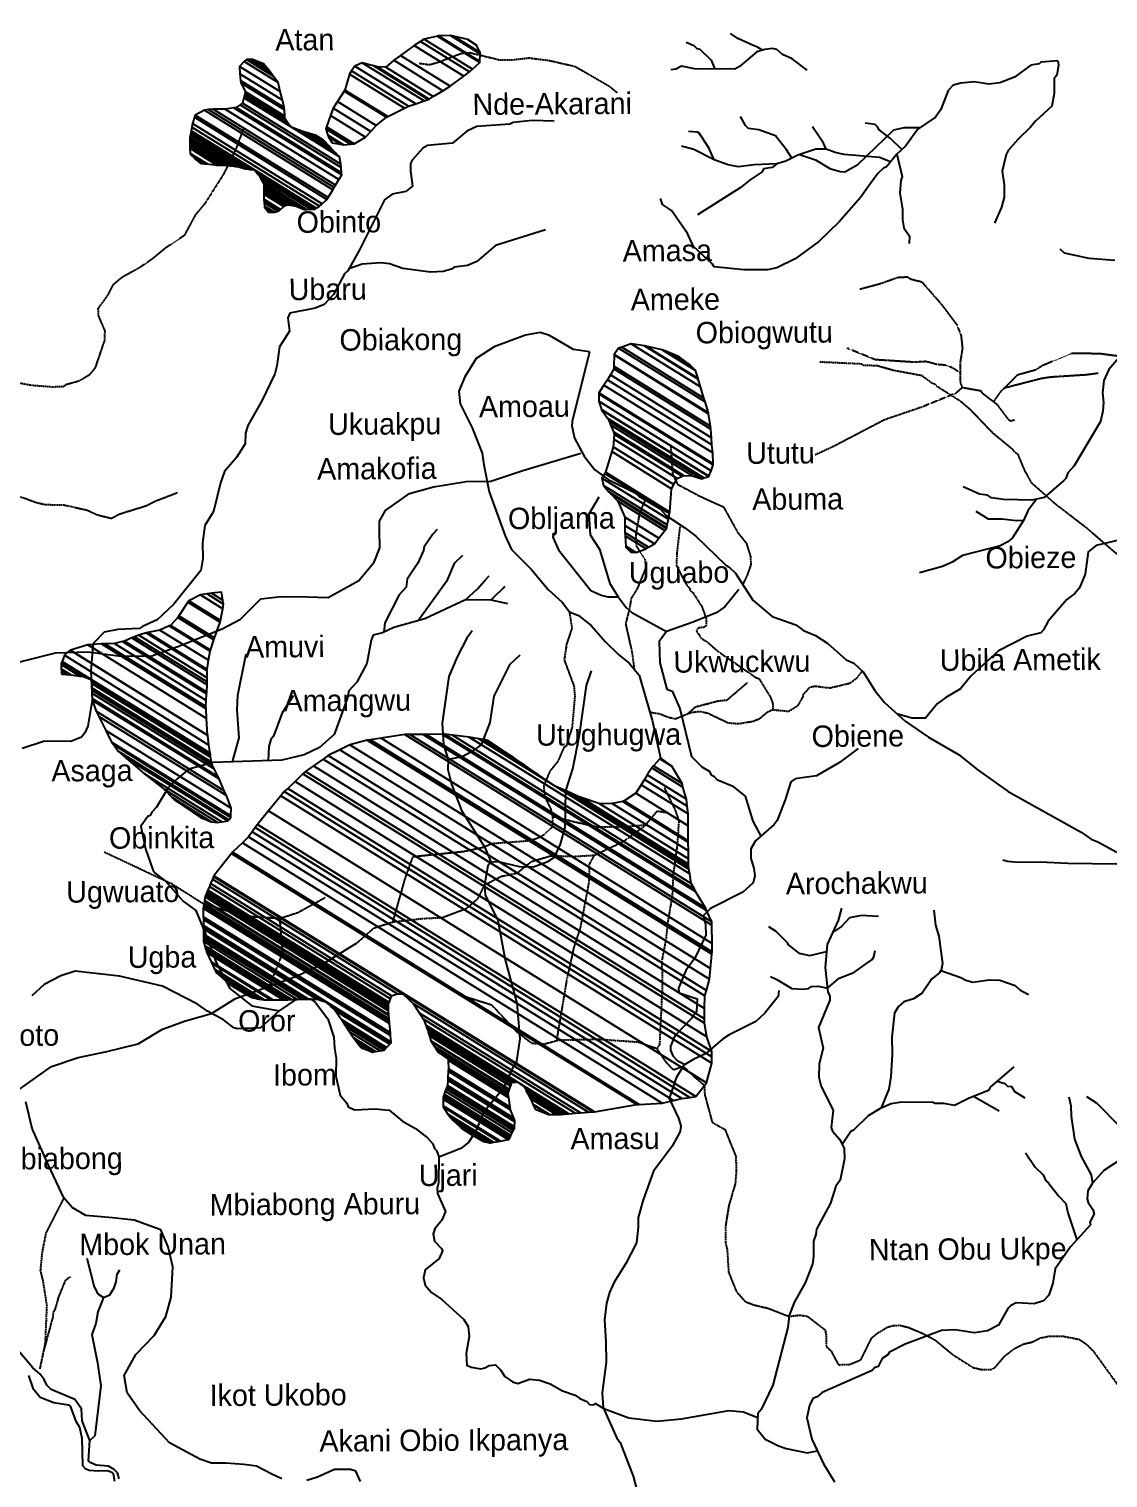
# Model space of a CAD drawing. Header units: metres. Extents: x 321186 to 621985, y 106829 to 204599.
# Drawn here: x 603519 to 613595, y 149328 to 162850 of the extents above; entities that cross this region are included whole.
import ezdxf
from ezdxf.enums import TextEntityAlignment as Align

# ---------------------------------------------------------------- set-up
doc = ezdxf.new("R2010")
doc.units = ezdxf.units.M
doc.header["$MEASUREMENT"] = 0
doc.linetypes.add('DASHED', pattern=[0.75, 0.5, -0.25])
doc.linetypes.add('HIDDEN', pattern=[0.375, 0.25, -0.125])
for name, color, linetype in [('11', 7, 'CONTINUOUS'), ('15', 7, 'CONTINUOUS'), ('18', 7, 'CONTINUOUS')]:
    doc.layers.add(name, color=color, linetype=linetype)
doc.styles.get("Standard").update_dxf_attribs({"font": 'txt', "height": 0.2})

msp = doc.modelspace()

# ---------------------------------------------------------------- linework, layer by layer
at = {"layer": '15', "color": 1, "linetype": 'DASHED'}
for points in [[(607163, 162530), (607258, 162517), (607336, 162538), (607551, 162621), (607637, 162629), (607910, 162563), (608038, 162563), (608189, 162580), (608378, 162556), (608621, 162500), (608939, 162315), (609013, 162255)], [(605523, 161924), (605451, 161728), (605338, 161498), (605160, 161219), (605071, 161112), (604969, 160922), (604792, 160804), (604667, 160701), (604557, 160625), (604384, 160529), (604302, 160460), (604250, 160359), (604163, 160240), (604167, 160172), (604227, 160033), (604224, 159943), (604136, 159686), (604081, 159619), (603985, 159563), (603869, 159531), (603840, 159511), (603731, 159508), (603545, 159523), (603320, 159564)], [(613725, 157910), (613561, 158049), (613405, 158185), (613102, 158418), (612882, 158613), (612817, 158732), (612755, 158880), (612728, 158895), (612708, 158923), (612517, 159081), (612311, 159296), (612219, 159374), (611993, 159517), (611983, 159533), (611958, 159539), (611857, 159614), (611592, 159663), (611440, 159706), (611308, 159711), (611294, 159723), (610905, 159741)], [(609510, 158970), (609529, 158698), (609574, 158602), (609780, 158492), (610004, 158390), (610136, 158153), (610218, 158051), (610257, 157925), (610260, 157852), (610226, 157753), (610184, 157666)], [(602159, 158783), (602327, 158723), (602759, 158655), (603026, 158582), (603164, 158530), (603457, 158480), (603578, 158435), (603670, 158412), (603849, 158408), (604067, 158359), (604152, 158318), (604288, 158284), (604368, 158325), (604615, 158402), (604708, 158448), (604904, 158523)], [(609274, 158455), (609222, 158342), (609185, 158131), (609190, 158024), (609271, 157903), (609278, 157821), (609199, 157628), (609143, 157537), (609124, 157428), (609090, 157301), (609149, 157036), (609171, 156877)], [(609597, 158204), (609569, 157959), (609565, 157843), (609653, 157671), (609686, 157633), (609694, 157610), (609717, 157593), (609804, 157457), (609844, 157342), (609841, 157280), (609824, 157266), (609771, 157262), (609751, 157234), (609795, 157165), (609852, 157130), (609949, 157045), (610308, 156797), (610336, 156787), (610446, 156609), (610465, 156551), (610464, 156498)], [(608565, 157411), (608589, 157259), (608539, 157110), (608517, 156962), (608608, 156718), (608616, 156624), (608591, 156336), (608535, 156155), (608513, 156143), (608457, 156014), (608383, 155923), (608325, 155787), (608338, 155677), (608392, 155571), (608409, 155502), (608405, 155403), (608330, 155331), (608279, 155301), (608194, 155273), (607846, 155247), (607773, 155217)], [(609316, 156475), (609412, 156459), (609488, 156428), (609555, 156413), (609701, 156472), (609783, 156482), (609856, 156467), (610049, 156375), (610145, 156368), (610280, 156390), (610342, 156415), (610417, 156478), (610464, 156498), (610612, 156483), (610702, 156538), (610747, 156616), (610750, 156640), (610814, 156710), (610860, 156718), (610998, 156701), (611185, 156746), (611255, 156797), (611301, 156859)], [(610225, 156747), (610035, 156585), (609951, 156576), (609741, 156521), (609671, 156460)], [(609452, 155769), (609558, 155548), (609587, 155458), (609572, 155232), (609536, 154969), (609525, 154757), (609483, 154513), (609467, 154356), (609429, 154160), (609433, 153914), (609407, 153372), (609382, 153333)], [(606579, 154318), (606742, 154462), (606918, 154517), (607193, 154549), (607377, 154558), (607603, 154643), (607711, 154735), (607777, 154865), (607927, 154942), (608078, 154973), (608211, 155081), (608394, 155135), (608612, 155129), (608798, 155140), (609071, 155269), (609271, 155415), (609387, 155553), (609465, 155538)], [(608409, 155502), (608627, 155449), (608828, 155404), (609062, 155406), (609271, 155422)], [(608798, 155140), (608751, 155057), (608747, 154887), (608667, 154463), (608608, 154284), (608541, 153982), (608445, 153410)], [(607583, 153824), (607837, 153745), (608076, 153491), (608215, 153385), (608338, 153380), (608464, 153415), (608838, 153423), (609206, 153397), (609378, 153339), (609456, 153223), (609534, 153137), (609628, 153170), (609734, 153071), (609827, 152991), (609829, 152905), (609899, 152647), (610018, 152580), (610119, 152330), (610124, 152196), (610115, 152078), (610054, 151870), (610024, 151683), (610024, 151525), (610039, 151456), (610052, 151248), (610125, 151067), (610208, 150974), (610290, 150943), (610419, 150913), (610617, 150836), (610718, 150849), (610790, 150836), (610953, 150710), (610963, 150660), (610964, 150554), (611007, 150516), (611073, 150392), (611086, 150385), (611183, 150388), (611288, 150432), (611389, 150636), (611441, 150679), (611539, 150738), (611597, 150752), (611655, 150753), (611732, 150733), (611857, 150681), (611977, 150618), (612148, 150477), (612337, 150358), (612409, 150342), (612506, 150339), (612541, 150362), (612633, 150468), (612715, 150532), (612803, 150578), (612884, 150596), (612961, 150635), (613050, 150652), (613167, 150653), (613326, 150622), (613390, 150579), (613459, 150510), (613728, 150137)], [(603846, 151944), (603678, 151616), (603642, 151437), (603625, 151262), (603648, 151172), (603685, 150938), (603670, 150587), (603620, 150346)], [(603903, 151204), (603856, 151168), (603794, 151014), (603760, 150895), (603747, 150879), (603741, 150827), (603653, 150503)]]:
    msp.add_lwpolyline(points, dxfattribs=at)
at = {"layer": '15', "color": 1, "linetype": 'HIDDEN'}
for points in [[(611277, 160423), (611468, 160474), (611632, 160532), (611720, 160537), (611757, 160515), (611855, 160491), (612036, 160285), (612181, 160092), (612223, 159988), (612235, 159869), (612214, 159737), (612213, 159559), (612233, 159502)], [(612214, 159640), (612143, 159687), (612082, 159712), (612004, 159718), (611893, 159746), (611785, 159740), (611422, 159763), (611160, 159870)], [(615652, 159709), (615480, 159781), (615306, 159789), (615099, 159775), (615100, 159760), (614767, 159718), (614560, 159623), (614376, 159603), (614133, 159617), (613951, 159660), (613719, 159792), (613520, 159819), (613254, 159822), (612985, 159709), (612917, 159667), (612749, 159620), (612591, 159464), (612524, 159371)], [(612629, 159502), (612971, 159590), (613030, 159599), (613069, 159604), (613393, 159625), (613502, 159639)], [(612723, 159202), (612692, 159191), (612674, 159195), (612562, 159343), (612427, 159446), (612410, 159471), (612233, 159502), (612173, 159450), (611853, 159320), (611507, 159202), (611042, 158959), (610859, 158874)], [(606285, 154742), (606030, 154602), (605863, 154548), (605528, 154569), (605143, 154688), (604857, 154869), (604219, 155169)], [(606918, 154517), (607032, 154921), (607106, 155127), (607583, 155176), (607773, 155217)], [(605766, 153919), (605890, 154229), (605863, 154548)]]:
    msp.add_lwpolyline(points, dxfattribs=at)
at = {"layer": '15', "color": 1, "linetype": 'Continuous'}
for points in [[(608752, 159838), (608603, 159859), (608380, 159989), (608294, 160018), (608157, 159993), (607863, 159884), (607694, 159776), (607590, 159603), (607532, 159471), (607546, 159352), (607659, 159127), (607752, 158890), (607766, 158783), (607818, 158531), (607965, 158121), (608025, 157991), (608209, 157808), (608367, 157618), (608499, 157500), (608565, 157411), (608650, 157376), (608769, 157282), (608901, 157134), (609026, 157010), (609124, 156933), (609217, 156821), (609277, 156613), (609337, 156399), (609415, 156047)], [(608752, 159838), (608590, 159188), (608589, 159148), (608612, 159032), (608703, 158863), (608802, 158735), (608928, 158646), (609179, 158522), (609215, 158489), (609414, 158372), (609469, 158310), (609644, 158196), (609746, 158117), (610027, 157845), (610055, 157830), (610116, 157771), (610277, 157521), (610459, 157366), (610680, 157290), (610753, 157238), (610865, 157189), (610980, 157116), (611151, 156962), (611221, 156933), (611309, 156852), (611419, 156677), (611507, 156564), (611702, 156390), (611918, 156240), (612199, 156079), (612381, 155933), (612663, 155735), (613343, 155354), (613437, 155288), (613500, 155263), (613676, 155167)], [(603222, 156892), (603768, 157027), (604068, 157039), (604356, 156999), (604656, 156996), (604909, 157086), (605322, 157252), (605495, 157342), (605684, 157532), (605874, 157554), (606121, 157550), (606314, 157545), (606601, 157704), (606744, 157873), (606795, 158009), (606794, 158166), (606793, 158256), (606850, 158355), (607074, 158514), (607298, 158578), (607603, 158628), (607833, 158629), (608132, 158731), (608673, 158891)], [(613760, 158095), (613485, 158031), (613409, 157971), (613381, 157763), (613328, 157636), (613286, 157581), (613209, 157525), (613036, 157325), (612993, 157242), (612966, 157215), (612839, 157183), (612571, 157047), (612313, 156809), (612218, 156693), (612080, 156612), (612001, 156551), (611891, 156418), (611764, 156417), (611623, 156460)], [(603430, 152956), (603730, 153167), (603980, 153253), (604248, 153308), (604540, 153378), (604765, 153516), (604982, 153594), (605224, 153664), (605449, 153802), (605766, 153919), (606017, 154011), (606292, 154143), (606579, 154318)], [(605879, 149320), (605787, 149365), (605644, 149440), (605527, 149454), (605359, 149468), (605225, 149468), (605116, 149505), (604831, 149655), (604553, 149958), (604435, 150124), (604408, 150284), (604516, 150482), (604690, 150659), (604798, 150834), (604847, 151017), (604862, 151299), (604820, 151485), (604752, 151645), (604501, 151734), (604300, 151756), (604049, 151777), (603923, 151852), (603846, 151944), (603702, 152247), (603550, 152588), (603489, 152839)], [(606615, 149294), (606573, 149393), (606523, 149408), (606372, 149407), (606213, 149337), (606113, 149306)]]:
    msp.add_lwpolyline(points, dxfattribs=at)
at = {"layer": '18', "color": 143, "linetype": 'Continuous'}
for points in [[(610369, 162652), (610322, 162680), (610275, 162698), (610137, 162762), (610070, 162809)], [(609656, 162726), (609728, 162695), (609754, 162669), (609784, 162660), (609890, 162560), (609924, 162476)], [(610786, 162464), (610646, 162571), (610556, 162612), (610504, 162658), (610462, 162668), (610390, 162659), (610316, 162635), (610153, 162500), (610111, 162476), (609735, 162477), (609613, 162503), (609559, 162476), (609513, 162470)], [(613125, 162553), (612969, 162540), (612953, 162526), (612874, 162513), (612722, 162401), (612585, 162346), (612483, 162334), (612346, 162357), (612221, 162344), (612148, 162326), (612101, 162275), (612035, 162098), (611983, 162028), (611819, 161914), (611703, 161755), (611624, 161683), (611528, 161563), (611497, 161550), (611446, 161502), (611344, 161360)], [(613125, 162553), (613132, 162514), (613117, 162419), (613091, 162387), (613093, 162248), (613071, 162130), (612918, 161991), (612868, 161931), (612755, 161823), (612664, 161715), (612643, 161679), (612606, 161522), (612626, 161394), (612626, 161279), (612601, 161186), (612536, 161037)], [(608423, 161988), (608219, 161996), (608039, 161977), (608010, 161963), (607702, 161940), (607609, 161896), (607475, 161784), (607242, 161761), (607197, 161738), (607098, 161625), (607083, 161593), (607083, 161524), (607102, 161382), (607037, 161332), (606910, 161308), (606838, 161255), (606605, 160790), (606496, 160592), (606465, 160564), (606364, 160371), (606276, 160278), (606192, 160246), (605956, 160199), (605935, 160154), (605952, 160031), (605858, 159884), (605834, 159705), (605814, 159632), (605695, 159380), (605564, 159151), (605542, 159077), (605538, 158977), (605458, 158851), (605344, 158719), (605309, 158614), (605242, 158346), (605161, 158217), (605140, 158056), (605143, 157908), (605124, 157797), (604872, 157483), (604717, 157336), (604579, 157274), (604553, 157254), (604350, 157247), (604222, 157221), (604126, 157123), (604116, 157092), (604098, 156859), (604108, 156587), (604070, 156345), (604042, 156281), (604009, 156242), (603911, 156202), (603665, 156203), (603456, 156135)], [(610641, 161643), (610593, 161721), (610490, 161852), (610333, 161910), (610239, 161921), (610209, 161950), (610162, 162033)], [(609917, 161629), (609868, 161741), (609777, 161877), (609761, 161886), (609679, 161893)], [(610715, 161677), (610864, 161630), (610998, 161549), (611095, 161520), (611137, 161518), (611259, 161586), (611595, 161910), (611693, 161931), (611840, 161929), (611820, 161926)], [(610964, 161729), (610937, 161783), (610894, 161851), (610849, 161918), (610839, 161939)], [(611669, 161725), (611563, 161829), (611457, 161909), (611442, 161938), (611420, 161957), (611327, 161972)], [(610503, 161591), (610292, 161583), (610143, 161562), (610048, 161581), (609917, 161629), (609729, 161725), (609611, 161757)], [(611565, 161609), (611460, 161652), (611129, 161680), (611048, 161697), (610964, 161729), (610868, 161727), (610699, 161672), (610586, 161616), (610503, 161591), (610460, 161558), (610377, 161544), (610366, 161517), (610254, 161443), (610159, 161366), (609763, 161117)], [(611624, 161683), (611672, 161474), (611659, 161436), (611650, 161319), (611676, 161167), (611675, 161068), (611687, 160995), (611741, 160917), (611738, 160849)], [(611344, 161360), (611286, 161281), (611085, 161051), (610895, 160866), (610674, 160705), (610502, 160622), (610414, 160603), (610194, 160601), (609918, 160630), (609901, 160655), (609723, 160821), (609667, 160941), (609519, 161155), (609435, 161213), (609415, 161267)], [(608342, 160975), (607875, 160828), (607702, 160681), (607613, 160643), (607489, 160626), (607464, 160608), (607387, 160588), (607269, 160582), (607010, 160615), (606886, 160658), (606805, 160667), (606630, 160656), (606506, 160611)], [(613659, 160688), (613419, 160708), (613190, 160758), (613147, 160794)], [(615882, 160252), (615620, 160180), (615302, 160152), (615019, 160147), (614736, 160202), (614602, 160197), (614581, 160181), (614508, 160158), (614463, 160126), (614075, 159939), (613882, 159879), (613697, 159780), (613602, 159672), (613555, 159569), (613542, 159455), (613554, 159365), (613548, 159282), (613525, 159186), (613280, 158774), (613219, 158707), (613201, 158655), (613181, 158635)], [(613181, 158635), (612998, 158479), (612882, 158452), (612618, 158459), (612507, 158474), (612470, 158498), (612394, 158508), (612242, 158578)], [(608839, 158480), (608747, 158321), (608761, 158128), (608847, 157997), (608942, 157676), (609020, 157552), (609097, 157451), (609150, 157405), (609471, 157227)], [(612926, 158462), (612846, 158352), (612807, 158263), (612741, 158259), (612603, 158274), (612480, 158275), (612364, 158347)], [(612807, 158263), (612704, 158101), (612658, 158063), (612587, 158026), (612235, 157937), (612140, 157875), (612049, 157833), (611834, 157774)], [(607332, 158180), (607292, 158137), (607211, 158016), (607204, 157982), (607150, 157866), (607051, 157716), (607041, 157642), (606977, 157570), (606842, 157309), (606834, 157222)], [(608424, 158148), (608410, 158107), (608465, 157988), (608766, 157610), (608861, 157565), (608926, 157552), (609020, 157552)], [(607566, 157937), (607491, 157862), (607417, 157693), (607154, 157328)], [(607594, 157522), (607709, 157626), (607777, 157703), (607815, 157746)], [(607831, 157519), (607867, 157555), (607947, 157632), (607964, 157649)], [(610148, 157618), (610018, 157456), (609937, 157402), (609711, 157310), (609471, 157227), (609404, 157134), (609410, 156934), (609474, 156690), (609526, 156669), (609598, 156510), (609707, 156060), (609803, 155965), (609870, 155925), (609889, 155889), (609915, 155876), (609942, 155847), (610084, 155786), (610208, 155690), (610278, 155458), (610352, 155316)], [(607992, 157485), (607837, 157519), (607594, 157522), (607217, 157346), (606925, 157265), (606820, 157215), (606732, 157192), (606715, 157145), (606674, 156929), (606581, 156754), (606506, 156673), (606493, 156607), (606369, 156267), (606233, 156144), (606090, 156076), (605879, 156026), (605239, 156004), (605012, 155944), (604899, 155849), (604818, 155769), (604710, 155587), (604666, 155542), (604650, 155511), (604630, 155502), (604565, 155411), (604606, 155200), (604676, 155002), (604699, 154973), (604791, 154900), (604959, 154710), (605079, 154624), (605187, 154360), (605266, 154137), (605395, 153896), (605600, 153734), (605855, 153687)], [(607657, 157234), (607607, 157164), (607519, 156991), (607441, 156807), (607379, 156371), (607391, 156170), (607435, 156034), (607431, 155939), (607465, 155802), (607559, 155557), (607773, 155217), (607796, 155167), (607833, 155078), (607804, 155041), (607772, 154862), (607779, 154770), (607896, 154531), (607965, 154162), (608074, 153760), (608104, 153426), (608070, 153195), (608035, 153153), (607946, 152962), (607763, 152740), (607693, 152567), (607626, 152462), (607551, 152403), (607346, 152321)], [(605543, 157015), (605467, 156631), (605459, 156495), (605478, 156235), (605417, 156010)], [(608102, 157006), (608005, 156916), (607859, 156624), (607823, 156377), (607742, 156171), (607645, 156102), (607564, 156059), (607435, 156034)], [(607833, 155078), (607900, 155080), (608096, 155035), (608229, 155030), (608364, 155081), (608427, 155122), (608483, 155243), (608526, 155401), (608533, 155740), (608597, 155946), (608660, 156260), (608726, 156723), (608773, 156859)], [(605986, 156628), (605884, 156468), (605804, 156250), (605777, 156218), (605760, 156153), (605753, 156022)], [(611263, 156136), (611089, 156004), (610874, 155879), (610675, 155853), (610632, 155825), (610580, 155656), (610507, 155465), (610478, 155427), (610303, 155273), (610259, 155198), (610261, 155109), (610288, 155020), (610296, 154946), (610281, 154883), (610184, 154795), (609882, 154641), (609819, 154578), (609835, 154494), (609838, 154393), (609737, 154180), (609652, 154065), (609583, 153900), (609588, 153864), (609599, 153852), (609758, 153798), (609751, 153677), (609706, 153616), (609550, 153455), (609510, 153357), (609510, 153319), (609532, 153268), (609573, 153225), (609646, 153188)], [(616359, 154326), (616263, 154383), (616086, 154516), (615948, 154585), (615928, 154584), (615869, 154549), (615683, 154403), (615479, 154379), (615365, 154429), (615253, 154510), (614985, 154627), (614917, 154630), (614725, 154688), (614546, 154754), (614316, 154813), (614187, 154819), (613992, 154907), (613824, 155006), (613678, 155056), (613221, 155061), (612962, 155075), (612753, 155071), (612657, 155080), (612614, 155095)], [(611106, 154646), (611075, 154532), (610971, 154305), (610954, 154093), (610980, 153863), (610997, 153827), (610998, 153788), (610891, 153533), (610936, 153338), (610898, 153192), (610894, 153068), (610917, 152980), (611029, 152762), (611009, 152599), (611023, 152565), (611091, 152487), (611131, 152404), (611135, 152306), (611095, 152106), (611054, 152050), (611004, 151893), (610874, 151649), (610867, 151599), (610844, 151539), (610846, 151396), (610837, 151324), (610766, 151149), (610664, 150967), (610618, 150845), (610604, 150732), (610466, 150193), (610357, 149967), (610325, 149930), (610319, 149785), (610394, 149689), (610518, 149627), (610589, 149603), (610785, 149563), (610880, 149581)], [(611452, 154569), (611293, 154576), (611180, 154554), (611106, 154476), (611023, 154420)], [(611968, 154628), (611985, 154487), (612014, 154383), (612049, 154130), (612037, 154068), (612020, 154041), (611949, 153985), (611859, 153853), (611779, 153801), (611689, 153771), (611637, 153728), (611600, 153668), (611576, 153443), (611580, 153282), (611568, 153074), (611547, 152956), (611477, 152782)], [(610425, 154473), (610494, 154432), (610598, 154325), (610605, 154306), (610708, 154225), (610811, 154205), (610966, 154240)], [(610443, 154007), (610503, 153981), (610643, 153897), (610746, 153889), (610797, 153897), (610827, 153915), (610893, 153919), (610975, 153900), (611085, 153991), (611223, 154046), (611392, 154165), (611409, 154191), (611421, 154250)], [(606149, 153799), (606012, 153794), (605855, 153687), (605681, 153529), (605465, 153520), (605433, 153528), (605335, 153605), (605185, 153685), (605092, 153751), (604766, 153919), (604364, 154011), (603951, 154059), (603818, 154013), (603660, 153933), (603546, 153828)], [(612034, 154064), (612221, 153999), (612266, 153973), (612333, 153956), (612485, 153976), (612586, 153975), (612728, 153923), (612772, 153882), (612852, 153839)], [(606149, 153799), (606195, 153765), (606311, 153613), (606365, 153442), (606371, 153340), (606389, 153247), (606386, 153079), (606426, 152902), (606487, 152827), (606501, 152791), (606558, 152765), (606752, 152773), (606884, 152760), (607007, 152657), (607128, 152589), (607242, 152503), (607290, 152445), (607306, 152404), (607324, 152384), (607346, 152324), (607342, 152081), (607330, 152034), (607334, 151984), (607408, 151816), (607373, 151733), (607310, 151654), (607294, 151608), (607305, 151538), (607374, 151466), (607380, 151448), (607349, 151377), (607218, 151270), (607202, 151195), (607219, 151129), (607279, 151058), (607376, 150993), (607581, 150807), (607620, 150741), (607629, 150650), (607602, 150489), (607607, 150380), (607647, 150362), (607740, 150347), (607775, 150355), (607817, 150379), (607876, 150383), (607922, 150337), (607964, 150274), (608035, 150225), (608084, 150211), (608194, 150250), (608286, 150240), (608386, 150206), (608501, 150142), (608620, 150102), (608663, 150069), (608728, 150041), (608753, 150015), (608787, 150010), (608808, 150022), (608886, 149977), (609122, 149891), (609382, 149859), (609613, 149879), (610053, 149957), (610191, 149947), (610323, 149893)], [(610520, 153878), (610515, 153821), (610389, 153667), (610305, 153588), (610057, 153462), (609995, 153422), (609836, 153287), (609726, 153237), (609634, 153181), (609563, 153062), (609497, 152868), (609585, 152685), (609606, 152615), (609601, 152560), (609526, 152424), (609351, 152192), (609255, 151924), (609208, 151758), (609209, 151669), (609192, 151524), (609091, 151329), (608985, 151155), (608941, 151059), (608913, 150961), (608893, 150804), (608907, 150600), (608908, 150408), (608873, 150123), (608882, 149985), (609008, 149701), (609041, 149659), (609162, 149346), (609212, 149155)], [(611111, 152444), (611194, 152565), (611224, 152580), (611357, 152712), (611477, 152782), (611571, 152824), (611649, 152836), (611952, 152838), (611981, 152826), (612059, 152825), (612162, 152808), (612293, 152874), (612484, 152950), (612498, 152976), (612717, 153165)], [(612560, 153030), (612631, 153009), (612656, 152984), (612694, 152980), (612719, 152939), (612818, 152875)], [(612339, 152892), (612463, 152820), (612535, 152778), (612578, 152753)], [(613228, 152885), (613249, 152800), (613252, 152704), (613283, 152491), (613344, 152328), (613439, 152157), (613450, 152079)], [(613394, 152887), (613490, 152827), (613704, 152607), (613751, 152548), (613778, 152460), (613767, 152336)], [(613837, 152382), (613557, 152197), (613450, 152079), (613407, 152009), (613399, 151934), (613411, 151900), (613454, 151833), (613465, 151793), (613425, 151714), (613431, 151689), (613243, 151485), (613100, 151280), (613081, 151145), (613041, 151035), (612992, 150980), (612905, 150953), (612738, 150963), (612683, 150936), (612658, 150910), (612573, 150755), (612468, 150701), (612349, 150683), (612165, 150710), (612041, 150705), (611700, 150577), (611556, 150503), (611538, 150477), (611487, 150442), (611448, 150367), (611413, 150355), (611392, 150332), (610926, 150125), (610879, 150084), (610838, 150069), (610808, 150006), (610782, 149891), (610830, 149689), (610937, 149459), (611042, 149291)], [(612823, 152363), (612915, 152229), (612988, 152158), (613015, 152102), (613034, 152089), (613133, 151961), (613202, 151889), (613220, 151803), (613303, 151551)], [(604061, 151380), (604127, 151112), (604162, 151046), (604214, 151013), (604164, 150879), (604144, 150770), (604106, 150668), (604159, 150403), (604190, 150188), (604134, 149723), (604089, 149677)], [(604214, 151013), (604276, 151036), (604315, 151102), (604335, 151159), (604344, 151230), (604368, 151271)], [(604363, 149321), (604345, 149376), (604316, 149407), (604262, 149437), (604147, 149448), (604098, 149469), (604076, 149489), (604089, 149677), (604016, 149861), (604010, 149974), (603949, 150060), (603726, 150153), (603685, 150194), (603661, 150248), (603624, 150298), (603556, 150357), (603400, 150540)], [(603516, 150283), (603556, 150165), (603625, 150083), (603751, 150034), (603888, 150011), (603905, 149999), (603956, 149859), (603990, 149803), (604014, 149699), (604018, 149444), (604043, 149417), (604080, 149402), (604167, 149394), (604252, 149399), (604294, 149383), (604307, 149369), (604319, 149298)]]:
    msp.add_lwpolyline(points, dxfattribs=at)

# ---------------------------------------------------------------- texts
at = {"layer": '11', "color": 7, "linetype": 'Continuous'}
for s, height, rotation, p in [('Atan', 200.3, 0.3812, (606095, 162749)), ('Nde-Akarani', 200.34, 0.3808, (608405, 162156)), ('Obinto', 200.3, 0.3801, (606413, 161054)), ('Amasa', 200.3, 0.3799, (609480, 160781)), ('Ubaru', 200.3, 0.3797, (606309, 160425)), ('Ameke', 200.3, 0.3797, (609555, 160331)), ('Obiogwutu', 200.3, 0.3794, (610385, 159995)), ('Obiakong', 200.3, 0.3794, (606992, 159927)), ('Amoau', 200.3, 0.379, (608145, 159327)), ('Ukuakpu', 200.3, 0.3789, (606841, 159140)), ('Ututu', 200.3, 0.3787, (610537, 158892)), ('Amakofia', 200.3, 0.3787, (606768, 158752)), ('Abuma', 200.3, 0.3785, (610697, 158468)), ('Obljama', 200.3, 0.3783, (608491, 158260)), ('Obieze', 200.4, 0.3781, (612875, 157922)), ('Uguabo', 200.3, 0.378, (609590, 157754)), ('Amuvi', 200.3, 0.3776, (605909, 157090)), ('Ukwuckwu', 200.3, 0.3775, (610176, 156951)), ('Ubila Ametik', 200.35, 0.3775, (612775, 156968)), ('Amangwu', 200.3, 0.3773, (606492, 156555)), ('Utughugwa', 200.3, 0.3771, (608932, 156241)), ('Obiene', 200.3, 0.3771, (611259, 156256)), ('Asaga', 200.3, 0.3769, (604108, 155900)), ('Obinkita', 200.3, 0.3765, (604758, 155307)), ('Arochakwu', 200.3, 0.3762, (611249, 154883)), ('Ugwuato', 200.3, 0.3762, (604396, 154770)), ('Ugba', 200.3, 0.3758, (604762, 154165)), ('Oror', 200.3, 0.3754, (605740, 153595)), ('Okpoto', 200.3, 0.3753, (603370, 153435)), ('Ibom', 200.3, 0.3751, (606096, 153095)), ('Amasu', 200.3, 0.3747, (608992, 152495)), ('Mbiabong', 200.3, 0.3746, (603807, 152285)), ('Ujari', 200.3, 0.3745, (607434, 152129)), ('Mbiabong Aburu', 200.34, 0.3743, (606189, 151859)), ('Mbok Unan', 200.3, 0.3741, (604674, 151515)), ('Ntan Obu Ukpe', 200.35, 0.3741, (612285, 151440)), ('Ikot Ukobo', 200.3, 0.3732, (605846, 150107)), ('Akani Obio Ikpanya', 200.34, 0.3729, (607393, 149656))]:
    msp.add_text(s, height=height, rotation=rotation, dxfattribs=at).set_placement(p, align=Align.MIDDLE)

# ---------------------------------------------------------------- meshes
at = {"layer": '11', "color": 253, "linetype": 'Continuous'}
mesh = msp.add_polyface(dxfattribs=at)
corners = [(606352, 161788), (606316, 161844), (606428, 161775), (606316, 161844), (606311, 161859), (606455, 161770), (606290, 161918), (606522, 161774), (606297, 161937), (606555, 161777), (606335, 162042), (606662, 161839), (606360, 162110), (606710, 161893), (606401, 162174), (606761, 161950), (606463, 162270), (606857, 162026), (606470, 162280), (606870, 162032), (606512, 162429), (607027, 162110), (606531, 162458), (607064, 162128), (606561, 162504), (607131, 162151), (606632, 162534), (607208, 162178), (606738, 162505), (607246, 162191), (606772, 162496), (607255, 162196), (606851, 162493), (607293, 162219), (606925, 162559), (607384, 162274), (606987, 162603), (607452, 162315), (607117, 162697), (607579, 162410), (607175, 162734), (607633, 162450), (607210, 162756), (607661, 162476), (607333, 162784), (607729, 162538), (607342, 162786), (607729, 162545), (607456, 162790), (607732, 162619), (607484, 162783), (607732, 162629), (607616, 162752), (607699, 162700), (607617, 162752)]
mesh.append_faces([[corners[k] for k in face] for face in [(0, 0, 2, 3), (1, 2, 5, 4), (4, 5, 7, 6), (6, 7, 9, 8), (8, 9, 11, 10), (10, 11, 13, 12), (12, 13, 15, 14), (14, 15, 17, 16), (16, 17, 19, 18), (18, 19, 21, 20), (20, 21, 23, 22), (22, 23, 25, 24), (24, 25, 27, 26), (26, 27, 29, 28), (28, 29, 31, 30), (30, 31, 33, 32), (32, 33, 35, 34), (34, 35, 37, 36), (36, 37, 39, 38), (38, 39, 41, 40), (40, 41, 43, 42), (42, 43, 45, 44), (44, 45, 47, 46), (46, 47, 49, 48), (48, 49, 51, 50), (50, 51, 53, 52), (52, 53, 54, 54)]], dxfattribs={"vtx0": -1, "vtx2": -1, "color": 253})
mesh = msp.add_polyface(dxfattribs=at)
corners = [(605756, 161141), (605796, 161139), (605720, 161187), (605813, 161139), (605719, 161197), (605843, 161149), (605715, 161228), (605117, 161598), (605852, 161152), (605714, 161238), (605136, 161596), (605074, 161635), (605853, 161153), (605714, 161239), (605139, 161595), (605067, 161640), (605861, 161159), (605712, 161252), (605163, 161592), (605044, 161666), (605861, 161160), (605712, 161252), (605164, 161592), (605043, 161667), (605868, 161165), (605712, 161262), (605183, 161590), (605024, 161689), (605899, 161192), (605712, 161309), (605275, 161580), (605020, 161737), (605906, 161198), (605712, 161318), (605289, 161580), (605020, 161747), (605913, 161204), (605712, 161329), (605306, 161580), (605020, 161758), (605923, 161205), (605712, 161336), (605318, 161580), (605020, 161765), (605952, 161208), (605712, 161357), (605351, 161580), (605021, 161785), (605961, 161206), (605712, 161360), (605357, 161580), (605021, 161789), (606013, 161195), (605712, 161382), (605401, 161574), (605022, 161810), (606088, 161166), (605712, 161400), (605439, 161569), (605022, 161827), (606095, 161166), (605711, 161404), (605448, 161568), (605023, 161831), (606106, 161166), (605706, 161415), (605462, 161566), (605023, 161838), (606110, 161166), (605703, 161419), (605468, 161565), (605023, 161840), (606151, 161167), (605682, 161458), (605539, 161546), (605027, 161863), (606176, 161167), (605668, 161482), (605573, 161541), (605030, 161877), (606185, 161167), (605659, 161493), (605584, 161540), (605031, 161882), (606200, 161177), (605625, 161534), (605034, 161900), (606231, 161197), (605041, 161934), (606256, 161219), (605047, 161968), (606302, 161259), (605065, 162026), (605071, 162046), (606313, 161277), (605071, 162046), (605157, 162092), (606356, 161349), (605195, 162097), (606369, 161370), (605239, 162103), (606383, 161393), (605350, 162103), (606413, 161444), (605433, 162114), (606440, 161490), (605453, 162117), (606439, 161506), (605493, 162143), (606436, 161558), (605514, 162156), (606430, 161588), (605527, 162208), (605983, 161926), (606418, 161656), (605528, 162210), (605976, 161932), (605992, 161923), (606417, 161659), (605530, 162221), (605944, 161964), (606034, 161908), (606389, 161688), (605533, 162231), (605928, 161985), (606076, 161894), (606361, 161717), (605536, 162242), (605911, 162010), (606118, 161882), (606329, 161750), (605536, 162243), (605911, 162011), (606120, 161881), (606327, 161753), (605541, 162262), (605909, 162034), (606190, 161860), (606270, 161811), (605541, 162264), (605909, 162036), (606194, 161859), (605541, 162264), (605909, 162036), (605498, 162348), (605905, 162096), (605495, 162370), (605903, 162117), (605487, 162432), (605886, 162185), (605486, 162501), (605866, 162265), (605530, 162545), (605845, 162350), (605550, 162566), (605801, 162410), (605586, 162566), (605772, 162451), (605607, 162566), (605747, 162480), (605708, 162525)]
mesh.append_faces([[corners[k] for k in face] for face in [(0, 0, 1, 2), (2, 1, 3, 4), (4, 3, 5, 6), (7, 7, 10, 11), (6, 5, 8, 9), (11, 10, 14, 15), (9, 8, 12, 13), (15, 14, 18, 19), (13, 12, 16, 17), (19, 18, 22, 23), (17, 16, 20, 21), (23, 22, 26, 27), (21, 20, 24, 25), (27, 26, 30, 31), (25, 24, 28, 29), (31, 30, 34, 35), (29, 28, 32, 33), (35, 34, 38, 39), (33, 32, 36, 37), (39, 38, 42, 43), (37, 36, 40, 41), (43, 42, 46, 47), (41, 40, 44, 45), (47, 46, 50, 51), (45, 44, 48, 49), (51, 50, 54, 55), (49, 48, 52, 53), (55, 54, 58, 59), (53, 52, 56, 57), (59, 58, 62, 63), (57, 56, 60, 61), (63, 62, 66, 67), (61, 60, 64, 65), (67, 66, 70, 71), (65, 64, 68, 69), (71, 70, 74, 75), (69, 68, 72, 73), (75, 74, 78, 79), (73, 72, 76, 77), (79, 78, 82, 83), (77, 76, 80, 81), (83, 82, 85, 86), (81, 80, 84, 85), (86, 84, 87, 88), (88, 87, 89, 90), (90, 89, 91, 92), (92, 91, 94, 95), (93, 94, 97, 96), (96, 97, 99, 98), (98, 99, 101, 100), (100, 101, 103, 102), (102, 103, 105, 104), (104, 105, 107, 106), (106, 107, 109, 108), (108, 109, 111, 110), (110, 111, 114, 112), (112, 113, 116, 115), (113, 114, 118, 117), (115, 116, 120, 119), (117, 118, 122, 121), (119, 120, 124, 123), (121, 122, 126, 125), (123, 124, 128, 127), (125, 126, 130, 129), (127, 128, 132, 131), (129, 130, 134, 133), (131, 132, 136, 135), (133, 134, 138, 137), (135, 136, 140, 139), (137, 138, 141, 141), (139, 140, 143, 142), (142, 143, 145, 144), (144, 145, 147, 146), (146, 147, 149, 148), (148, 149, 151, 150), (150, 151, 153, 152), (152, 153, 155, 154), (154, 155, 157, 156), (156, 157, 159, 158), (158, 159, 160, 160)]], dxfattribs={"vtx0": -1, "vtx2": -1, "color": 253})
mesh = msp.add_polyface(dxfattribs=at)
corners = [(609138, 157969), (609167, 157967), (609091, 158014), (609185, 157966), (609091, 158024), (609281, 157999), (609085, 158121), (609305, 158014), (609083, 158151), (609359, 158045), (609083, 158217), (609400, 158097), (609082, 158294), (609457, 158170), (609017, 158443), (609472, 158189), (608951, 158513), (609474, 158195), (608934, 158530), (609479, 158222), (608884, 158591), (609490, 158275), (608869, 158659), (608897, 158702), (609501, 158328), (608897, 158702), (608902, 158715), (609504, 158342), (608961, 158906), (609520, 158560), (608974, 158949), (609541, 158598), (608980, 159022), (609573, 158654), (608984, 159069), (609617, 158677), (608977, 159089), (609630, 158684), (608950, 159156), (609716, 158681), (608937, 159189), (609802, 158653), (608926, 159215), (609822, 158660), (608865, 159296), (609867, 158675), (608864, 159299), (609869, 158676), (608839, 159377), (609888, 158727), (608839, 159446), (609908, 158783), (608839, 159455), (609908, 158792), (608886, 159525), (609904, 158894), (608920, 159576), (609897, 158970), (608948, 159622), (609892, 159036), (608980, 159677), (609886, 159115), (608981, 159704), (609884, 159144), (608983, 159808), (609865, 159260), (608983, 159813), (609863, 159268), (609025, 159872), (609832, 159372), (609055, 159882), (609822, 159406), (609143, 159912), (609790, 159511), (609268, 159893), (609768, 159583), (609278, 159891), (609767, 159588), (609433, 159855), (609742, 159664), (609440, 159852), (609741, 159666), (609536, 159814), (609691, 159717), (609590, 159791)]
mesh.append_faces([[corners[k] for k in face] for face in [(0, 0, 1, 2), (2, 1, 3, 4), (4, 3, 5, 6), (6, 5, 7, 8), (8, 7, 9, 10), (10, 9, 11, 12), (12, 11, 13, 14), (14, 13, 15, 16), (16, 15, 17, 18), (18, 17, 19, 20), (20, 19, 21, 22), (22, 21, 24, 25), (23, 24, 27, 26), (26, 27, 29, 28), (28, 29, 31, 30), (30, 31, 33, 32), (32, 33, 35, 34), (34, 35, 37, 36), (36, 37, 39, 38), (38, 39, 41, 40), (40, 41, 43, 42), (42, 43, 45, 44), (44, 45, 47, 46), (46, 47, 49, 48), (48, 49, 51, 50), (50, 51, 53, 52), (52, 53, 55, 54), (54, 55, 57, 56), (56, 57, 59, 58), (58, 59, 61, 60), (60, 61, 63, 62), (62, 63, 65, 64), (64, 65, 67, 66), (66, 67, 69, 68), (68, 69, 71, 70), (70, 71, 73, 72), (72, 73, 75, 74), (74, 75, 77, 76), (76, 77, 79, 78), (78, 79, 81, 80), (80, 81, 83, 82), (82, 83, 84, 84)]], dxfattribs={"vtx0": -1, "vtx2": -1, "color": 253})
mesh = msp.add_polyface(dxfattribs=at)
corners = [(605121, 155493), (604877, 155657), (605183, 155467), (604858, 155677), (605221, 155451), (604788, 155750), (605279, 155445), (604784, 155754), (605281, 155446), (604597, 155899), (605319, 155451), (604428, 156046), (605375, 155459), (604353, 156112), (605386, 155471), (605403, 155492), (604311, 156169), (605403, 155492), (605404, 155506), (604291, 156196), (605406, 155579), (604237, 156305), (605363, 155696), (604171, 156435), (605343, 155742), (604147, 156484), (605295, 155852), (604108, 156587), (605287, 155871), (604108, 156602), (605249, 155945), (603823, 156829), (604107, 156653), (605229, 155984), (603822, 156857), (603871, 156826), (604107, 156680), (605225, 156007), (603821, 156878), (603909, 156823), (604107, 156701), (605216, 156054), (603819, 156920), (603993, 156812), (604106, 156742), (605213, 156072), (603824, 156934), (604027, 156808), (604106, 156759), (605210, 156088), (603828, 156945), (604092, 156781), (604105, 156773), (605210, 156091), (603829, 156947), (604105, 156776), (605199, 156168), (603850, 157005), (605188, 156257), (603905, 157052), (605187, 156260), (603907, 157054), (605178, 156415), (604068, 157104), (605173, 156505), (604196, 157111), (605172, 156526), (604227, 157112), (605175, 156584), (604317, 157115), (605178, 156647), (604392, 157134), (605179, 156662), (604410, 157138), (605184, 156731), (604481, 157167), (605184, 156758), (604506, 157178), (605184, 156796), (604546, 157192), (605184, 156861), (604613, 157214), (605184, 156874), (604629, 157218), (605197, 156959), (604742, 157241), (605211, 157043), (604830, 157279), (605214, 157053), (604841, 157284), (605247, 157150), (604909, 157359), (605253, 157167), (604919, 157374), (605306, 157313), (605003, 157501), (605308, 157329), (605011, 157513), (605329, 157440), (605122, 157569), (605337, 157482), (605182, 157578), (605330, 157520), (605225, 157586), (605318, 157593)]
mesh.append_faces([[corners[k] for k in face] for face in [(0, 0, 2, 1), (1, 2, 4, 3), (3, 4, 6, 5), (5, 6, 8, 7), (7, 8, 10, 9), (9, 10, 12, 11), (11, 12, 14, 13), (13, 14, 17, 16), (16, 15, 18, 19), (19, 18, 20, 21), (21, 20, 22, 23), (23, 22, 24, 25), (25, 24, 26, 27), (27, 26, 28, 29), (29, 28, 30, 32), (31, 31, 35, 34), (32, 30, 33, 36), (34, 35, 39, 38), (36, 33, 37, 40), (38, 39, 43, 42), (40, 37, 41, 44), (42, 43, 47, 46), (44, 41, 45, 48), (46, 47, 51, 50), (48, 45, 49, 52), (50, 51, 55, 54), (52, 49, 53, 55), (54, 53, 56, 57), (57, 56, 58, 59), (59, 58, 60, 61), (61, 60, 62, 63), (63, 62, 64, 65), (65, 64, 66, 67), (67, 66, 68, 69), (69, 68, 70, 71), (71, 70, 72, 73), (73, 72, 74, 75), (75, 74, 76, 77), (77, 76, 78, 79), (79, 78, 80, 81), (81, 80, 82, 83), (83, 82, 84, 85), (85, 84, 86, 87), (87, 86, 88, 89), (89, 88, 90, 91), (91, 90, 92, 93), (93, 92, 94, 95), (95, 94, 96, 97), (97, 96, 98, 99), (99, 98, 100, 101), (101, 100, 102, 103), (103, 102, 104, 104)]], dxfattribs={"vtx0": -1, "vtx2": -1, "color": 253})
mesh = msp.add_polyface(dxfattribs=at)
corners = [(607570, 152582), (607645, 152538), (607563, 152589), (605403, 153928), (607762, 152469), (607552, 152599), (605559, 153835), (605388, 153941), (607764, 152469), (607549, 152602), (605599, 153811), (605384, 153944), (607822, 152456), (607475, 152671), (605653, 153800), (605289, 154026), (607829, 152457), (607458, 152687), (605666, 153798), (605266, 154046), (607831, 152457), (607454, 152691), (605669, 153797), (605266, 154048), (607856, 152461), (607432, 152724), (605715, 153789), (605253, 154075), (607908, 152468), (607388, 152791), (605778, 153789), (605227, 154131), (607922, 152470), (607388, 152801), (605795, 153789), (605220, 154145), (607995, 152487), (607387, 152864), (605894, 153790), (605180, 154232), (607999, 152488), (607387, 152868), (606621, 153343), (605900, 153790), (605178, 154237), (608000, 152488), (607387, 152868), (606623, 153342), (606621, 153343), (605901, 153790), (605178, 154238), (608002, 152489), (607387, 152870), (606632, 153339), (606617, 153348), (605904, 153790), (605177, 154240), (608007, 152498), (607387, 152882), (606682, 153320), (606600, 153371), (605922, 153791), (605173, 154255), (608011, 152506), (607391, 152891), (606727, 153302), (606583, 153391), (605938, 153791), (605169, 154268), (608019, 152523), (607397, 152909), (606754, 153307), (606550, 153434), (605972, 153792), (605161, 154295), (608032, 152550), (607407, 152937), (606798, 153315), (606511, 153493), (606025, 153794), (605149, 154337), (608042, 152570), (607415, 152959), (606832, 153320), (606481, 153538), (606066, 153796), (605149, 154364), (608044, 152573), (607416, 152962), (606837, 153321), (606477, 153545), (606072, 153796), (605149, 154368), (608046, 152578), (607418, 152968), (606841, 153326), (606469, 153556), (606083, 153796), (605149, 154375), (608052, 152590), (607423, 152980), (606850, 153335), (606453, 153581), (606107, 153796), (605149, 154390), (608053, 152604), (607427, 152992), (606859, 153344), (606437, 153606), (606130, 153796), (605149, 154404), (608056, 152651), (607430, 153039), (606888, 153375), (606383, 153688), (606208, 153796), (605148, 154454), (608056, 152653), (607430, 153041), (606889, 153376), (606375, 153695), (606212, 153796), (605148, 154456), (608056, 152663), (607430, 153051), (606895, 153383), (606339, 153728), (606247, 153785), (605148, 154466), (608050, 152678), (607431, 153062), (606902, 153390), (606297, 153765), (606288, 153771), (605148, 154478), (608049, 152680), (607431, 153064), (606902, 153392), (606292, 153770), (605148, 154479), (608047, 152686), (607431, 153068), (606902, 153396), (605148, 154483), (608016, 152763), (607434, 153123), (606896, 153457), (605148, 154541), (608012, 152790), (607436, 153147), (606894, 153483), (605147, 154566), (608000, 152877), (607435, 153227), (606886, 153568), (605147, 154646), (608000, 152879), (607435, 153229), (606886, 153570), (605147, 154648), (607998, 152889), (607435, 153238), (606885, 153580), (605148, 154656), (607998, 152893), (607339, 153302), (606885, 153584), (605149, 154660), (607995, 152918), (607316, 153339), (606883, 153607), (605153, 154680), (608247, 152769), (607997, 152924), (607309, 153350), (606883, 153614), (605154, 154687), (608372, 152720), (608228, 152809), (608004, 152948), (607279, 153397), (606881, 153644), (605158, 154712), (608381, 152720), (608225, 152816), (608006, 152952), (607273, 153406), (606881, 153650), (605159, 154717), (608441, 152720), (608201, 152869), (608016, 152984), (607259, 153453), (606878, 153689), (605165, 154751), (608452, 152720), (608195, 152879), (608018, 152989), (607257, 153461), (606878, 153696), (605166, 154757), (608488, 152720), (608177, 152913), (608024, 153008), (607248, 153489), (606876, 153720), (605174, 154775), (608508, 152722), (608166, 152934), (608028, 153020), (607243, 153507), (606875, 153734), (605179, 154786), (608514, 152722), (608163, 152940), (608029, 153023), (607241, 153512), (606875, 153739), (605180, 154790), (608518, 152723), (608161, 152944), (608033, 153023), (607239, 153515), (606875, 153741), (605181, 154792), (608546, 152725), (608145, 152974), (608065, 153023), (607229, 153542), (606880, 153758), (605187, 154807), (608559, 152726), (608079, 153024), (607224, 153554), (606883, 153765), (605190, 154815), (608621, 152731), (607202, 153611), (606895, 153801), (605205, 154849), (608668, 152735), (607165, 153667), (606904, 153828), (605216, 154875), (608744, 152741), (607106, 153756), (606959, 153847), (605234, 154917), (608744, 152741), (607106, 153757), (606960, 153847), (605234, 154917), (608788, 152744), (607010, 153847), (605244, 154942), (608794, 152745), (605245, 154945), (608799, 152745), (605247, 154947), (609195, 152812), (605412, 155157), (609218, 152813), (605421, 155168), (609431, 152827), (605513, 155256), (609537, 152851), (605570, 155310), (609616, 152869), (605603, 155358), (605630, 155397), (609690, 152880), (605630, 155397), (605653, 155426), (609747, 152888), (605756, 155553), (609846, 153017), (605871, 155694), (609895, 153198), (605903, 155733), (609895, 153258), (605935, 155763), (609895, 153308), (606004, 155828), (609849, 153444), (606077, 155898), (609828, 153572), (606102, 155921), (609827, 153612), (606176, 155973), (609827, 153709), (606267, 156037), (609831, 153828), (606312, 156069), (609845, 153878), (606423, 156124), (609875, 153983), (606517, 156171), (609884, 154083), (606678, 156213), (609897, 154217), (606708, 156217), (609899, 154239), (606808, 156232), (609898, 154316), (607029, 156265), (609897, 154487), (607077, 156266), (609897, 154518), (607200, 156266), (609847, 154625), (607228, 156267), (609836, 154650), (607377, 156268), (609744, 154800), (607400, 156268), (609733, 154822), (607474, 156260), (609704, 154877), (607631, 156242), (609689, 154966), (607720, 156226), (608438, 155782), (609681, 155011), (607739, 156223), (608276, 155890), (608484, 155761), (609680, 155020), (607763, 156219), (608146, 155981), (608542, 155736), (609678, 155032), (607782, 156216), (608044, 156053), (608588, 155716), (609678, 155040), (607807, 156211), (608649, 155689), (609677, 155052), (608674, 155678), (609677, 155056), (608850, 155620), (609677, 155107), (608966, 155621), (609677, 155180), (609066, 155640), (609676, 155261), (609076, 155646), (609676, 155274), (609186, 155718), (609675, 155415), (609235, 155797), (609674, 155525), (609266, 155846), (609666, 155598), (609292, 155889), (609658, 155662), (609335, 155956), (609626, 155776), (609350, 155973), (609617, 155808), (609409, 156040), (609521, 155971), (609415, 156047)]
mesh.append_faces([[corners[k] for k in face] for face in [(0, 0, 1, 2), (3, 3, 6, 7), (2, 1, 4, 5), (7, 6, 10, 11), (5, 4, 8, 9), (11, 10, 14, 15), (9, 8, 12, 13), (15, 14, 18, 19), (13, 12, 16, 17), (19, 18, 22, 23), (17, 16, 20, 21), (23, 22, 26, 27), (21, 20, 24, 25), (27, 26, 30, 31), (25, 24, 28, 29), (31, 30, 34, 35), (29, 28, 32, 33), (35, 34, 38, 39), (33, 32, 36, 37), (39, 38, 43, 44), (37, 36, 40, 41), (44, 43, 49, 50), (42, 42, 47, 48), (41, 40, 45, 46), (50, 49, 55, 56), (48, 47, 53, 54), (46, 45, 51, 52), (56, 55, 61, 62), (54, 53, 59, 60), (52, 51, 57, 58), (62, 61, 67, 68), (60, 59, 65, 66), (58, 57, 63, 64), (68, 67, 73, 74), (66, 65, 71, 72), (64, 63, 69, 70), (74, 73, 79, 80), (72, 71, 77, 78), (70, 69, 75, 76), (80, 79, 85, 86), (78, 77, 83, 84), (76, 75, 81, 82), (86, 85, 91, 92), (84, 83, 89, 90), (82, 81, 87, 88), (92, 91, 97, 98), (90, 89, 95, 96), (88, 87, 93, 94), (98, 97, 103, 104), (96, 95, 101, 102), (94, 93, 99, 100), (104, 103, 109, 110), (102, 101, 107, 108), (100, 99, 105, 106), (110, 109, 115, 116), (108, 107, 113, 114), (106, 105, 111, 112), (116, 115, 121, 122), (114, 113, 119, 120), (112, 111, 117, 118), (122, 121, 127, 128), (120, 119, 125, 126), (118, 117, 123, 124), (128, 127, 133, 134), (126, 125, 131, 132), (124, 123, 129, 130), (134, 133, 138, 139), (132, 131, 137, 138), (130, 129, 135, 136), (139, 137, 142, 143), (136, 135, 140, 141), (143, 142, 146, 147), (141, 140, 144, 145), (147, 146, 150, 151), (145, 144, 148, 149), (151, 150, 154, 155), (149, 148, 152, 153), (155, 154, 158, 159), (153, 152, 156, 157), (159, 158, 162, 163), (157, 156, 160, 161), (163, 162, 166, 167), (161, 160, 164, 165), (167, 166, 170, 171), (165, 164, 168, 169), (171, 170, 175, 176), (169, 168, 173, 174), (176, 175, 181, 182), (174, 173, 179, 180), (172, 172, 177, 178), (182, 181, 187, 188), (180, 179, 185, 186), (178, 177, 183, 184), (188, 187, 193, 194), (186, 185, 191, 192), (184, 183, 189, 190), (194, 193, 199, 200), (192, 191, 197, 198), (190, 189, 195, 196), (200, 199, 205, 206), (198, 197, 203, 204), (196, 195, 201, 202), (206, 205, 211, 212), (204, 203, 209, 210), (202, 201, 207, 208), (212, 211, 217, 218), (210, 209, 215, 216), (208, 207, 213, 214), (218, 217, 223, 224), (216, 215, 221, 222), (214, 213, 219, 220), (224, 223, 229, 230), (222, 221, 227, 228), (220, 219, 225, 226), (230, 229, 234, 235), (228, 227, 232, 233), (226, 225, 231, 232), (235, 234, 238, 239), (233, 231, 236, 237), (239, 238, 242, 243), (237, 236, 240, 241), (243, 242, 246, 247), (241, 240, 244, 245), (247, 246, 250, 251), (245, 244, 248, 249), (251, 250, 253, 254), (249, 248, 252, 253), (254, 252, 255, 256), (256, 255, 257, 258), (258, 257, 259, 260), (260, 259, 261, 262), (262, 261, 263, 264), (264, 263, 265, 266), (266, 265, 267, 268), (268, 267, 270, 271), (269, 270, 273, 272), (272, 273, 275, 274), (274, 275, 277, 276), (276, 277, 279, 278), (278, 279, 281, 280), (280, 281, 283, 282), (282, 283, 285, 284), (284, 285, 287, 286), (286, 287, 289, 288), (288, 289, 291, 290), (290, 291, 293, 292), (292, 293, 295, 294), (294, 295, 297, 296), (296, 297, 299, 298), (298, 299, 301, 300), (300, 301, 303, 302), (302, 303, 305, 304), (304, 305, 307, 306), (306, 307, 309, 308), (308, 309, 311, 310), (310, 311, 313, 312), (312, 313, 315, 314), (314, 315, 317, 316), (316, 317, 319, 318), (318, 319, 322, 320), (320, 321, 324, 323), (321, 322, 326, 325), (323, 324, 328, 327), (325, 326, 330, 329), (327, 328, 332, 331), (329, 330, 334, 333), (331, 332, 335, 335), (333, 334, 337, 336), (336, 337, 339, 338), (338, 339, 341, 340), (340, 341, 343, 342), (342, 343, 345, 344), (344, 345, 347, 346), (346, 347, 349, 348), (348, 349, 351, 350), (350, 351, 353, 352), (352, 353, 355, 354), (354, 355, 357, 356), (356, 357, 359, 358), (358, 359, 361, 360), (360, 361, 362, 362)]], dxfattribs={"vtx0": -1, "vtx2": -1, "color": 253})

doc.saveas('drawing.dxf')
